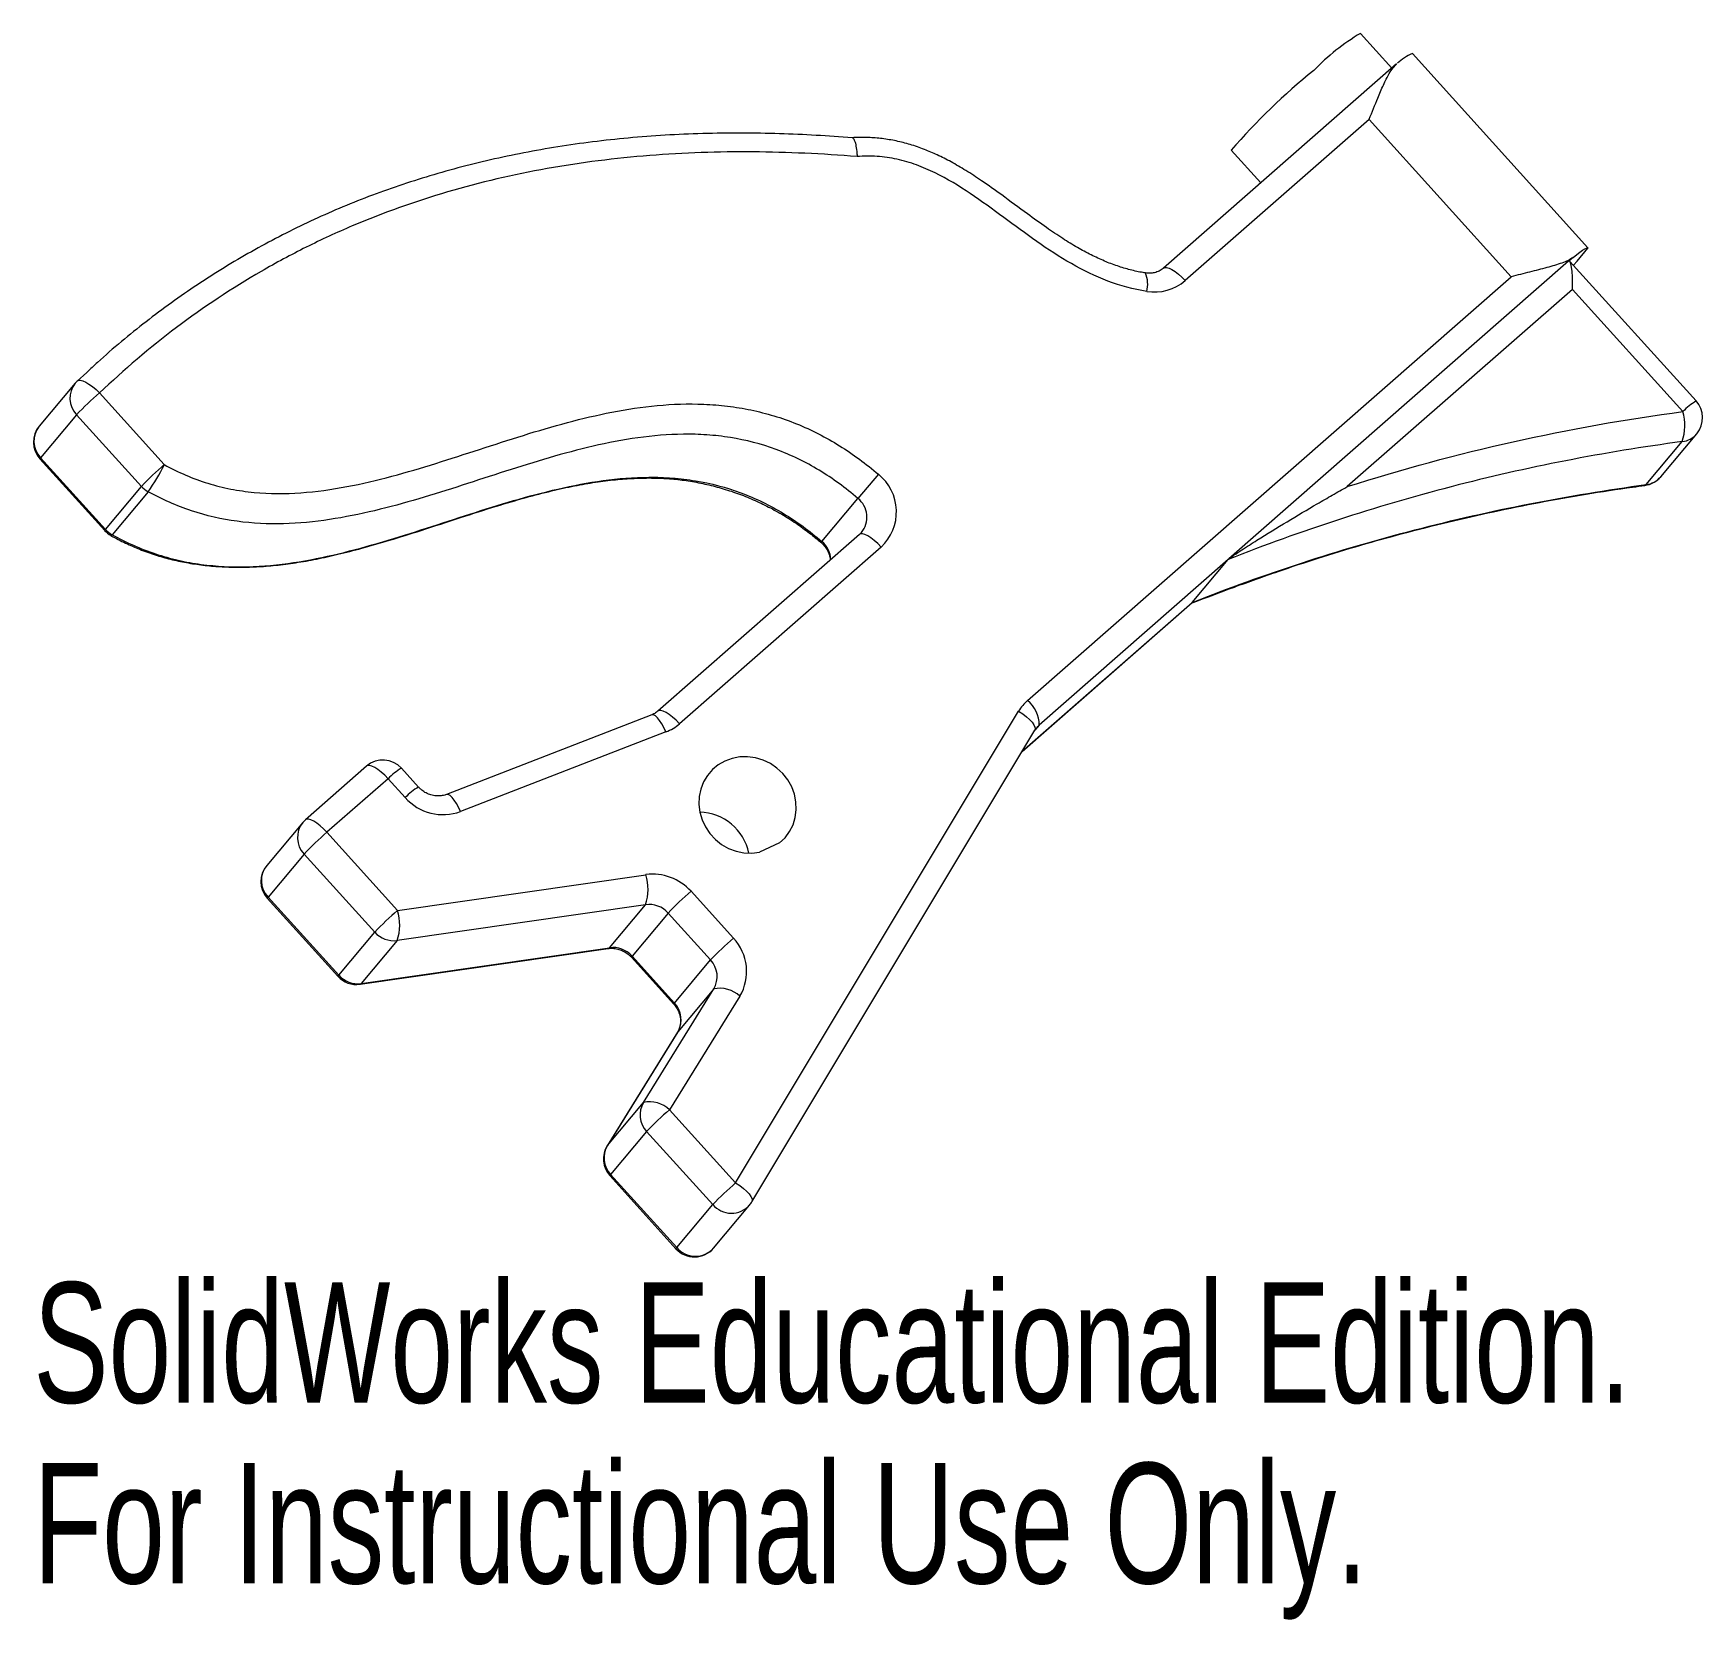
# Model space of a CAD drawing. Header units: millimetres. Extents: x -32.2 to 34.8, y -28.8 to 34.9.
import ezdxf

# ---------------------------------------------------------------- set-up
doc = ezdxf.new("R2010")
doc.units = ezdxf.units.MM
doc.styles.add('SLDTEXTSTYLE0', font='TXT', dxfattribs={"width": 0.7})

msp = doc.modelspace()

# ---------------------------------------------------------------- linework, layer by layer
at = {"color": 7, "linetype": 'Continuous', "lineweight": 15}
for p, q in [((22.341, 33.483), (21.081, 34.876)), ((22.529, 33.647), (13.177, 25.453)), ((30.212, 26.271), (23.163, 34.065)), ((21.426, 31.416), (14.043, 24.948)), ((21.426, 31.416), (27.135, 25.104)), ((15.889, 30.181), (17.076, 28.869)), ((29.774, 25.724), (30.212, 26.246)), ((29.432, 25.725), (15.793, 13.774)), ((29.615, 25.883), (29.443, 25.732)), ((34.556, 20.117), (29.486, 25.722)), ((7.714, 8.087), (27.135, 25.104)), ((29.586, 24.596), (20.55, 16.678)), ((34.021, 19.693), (29.586, 24.596)), ((-30.513, 20.833), (-31.96, 19.106)), ((-30.052, 21.263), (-30.432, 20.91)), ((-29.54, 20.438), (-26.937, 17.56)), ((-30.459, 19.566), (-31.907, 17.839)), ((-27.856, 16.688), (-30.459, 19.566)), ((33.134, 17.076), (34.581, 18.804)), ((32.549, 16.758), (33.996, 18.485)), ((-31.935, 17.793), (-29.332, 14.915)), ((-31.907, 17.839), (-29.304, 14.961)), ((1.727, 17.172), (0.905, 16.206)), ((-29.304, 14.961), (-27.856, 16.688)), ((-27.587, 16.474), (-29.034, 14.747)), ((-0.542, 14.479), (0.905, 16.206)), ((0.971, 14.757), (-7.125, 7.664)), ((1.047, 14.838), (0.971, 14.757)), ((1.836, 14.252), (-6.259, 7.159)), ((15.775, 13.757), (8.178, 7.1)), ((14.328, 12.029), (15.775, 13.757)), ((7.492, 6.038), (14.327, 12.027)), ((7.494, 6.041), (14.328, 12.029)), ((-7.37, 7.516), (-15.614, 4.317)), ((-4.002, -11.276), (7.358, 7.661)), ((-6.802, 6.831), (-15.046, 3.632)), ((-3.351, -12.037), (8.009, 6.9)), ((8.178, 7.1), (8.006, 6.895)), ((-18.819, 5.454), (-21.273, 3.304)), ((-16.734, 4.616), (-17.419, 5.373)), ((-17.954, 4.949), (-20.408, 2.799)), ((-17.269, 4.192), (-17.954, 4.949)), ((-21.381, 3.194), (-22.828, 1.467)), ((-20.408, 2.799), (-17.571, -0.338)), ((-2.237, 2.371), (-3.047, 1.995)), ((-21.327, 1.927), (-22.775, 0.2)), ((-18.491, -1.209), (-21.327, 1.927)), ((-17.571, -0.338), (-7.603, 1.098)), ((-22.803, 0.154), (-19.966, -2.983)), ((-22.775, 0.2), (-19.938, -2.937)), ((-5.794, 0.429), (-4.09, -1.456)), ((-7.618, -0.108), (-17.586, -1.544)), ((-9.066, -1.836), (-7.618, -0.108)), ((-6.714, -0.443), (-8.161, -2.17)), ((-5.01, -2.327), (-6.714, -0.443)), ((-19.938, -2.937), (-18.491, -1.209)), ((-19.082, -3.302), (-9.115, -1.866)), ((-17.586, -1.544), (-19.033, -3.271)), ((-19.033, -3.271), (-9.066, -1.836)), ((-8.19, -2.216), (-6.486, -4.101)), ((-8.161, -2.17), (-6.457, -4.055)), ((-6.457, -4.055), (-5.01, -2.327)), ((-7.705, -8.049), (-4.881, -3.49)), ((-3.833, -3.782), (-6.657, -8.341)), ((-4.881, -3.49), (-6.328, -5.218)), ((-6.337, -5.23), (-9.161, -9.789)), ((-6.328, -5.218), (-9.152, -9.777)), ((-6.337, -5.23), (-6.328, -5.218)), ((-9.152, -9.777), (-7.705, -8.049)), ((-6.657, -8.341), (-4.002, -11.276)), ((-7.576, -9.213), (-9.024, -10.94)), ((-4.922, -12.148), (-7.576, -9.213)), ((-9.161, -9.789), (-9.152, -9.777)), ((-9.052, -10.986), (-6.398, -13.921)), ((-9.024, -10.94), (-6.369, -13.875)), ((-6.369, -13.875), (-4.922, -12.148)), ((-4.889, -13.893), (-3.442, -12.165))]:
    msp.add_line(p, q, dxfattribs=at)
at = {"color": 7, "linetype": 'Continuous', "lineweight": 15, "flags": 128}
for points in [[(29.615, 25.883), (29.761, 25.996), (29.889, 26.09), (29.996, 26.166), (30.083, 26.222), (30.148, 26.258), (30.191, 26.274), (30.213, 26.27), (30.212, 26.246)], [(13.179, 25.454), (13.219, 25.476), (13.296, 25.48), (13.394, 25.454), (13.509, 25.399), (13.636, 25.318), (13.771, 25.212), (13.908, 25.087), (14.043, 24.948)], [(29.586, 24.596), (29.591, 24.858), (29.587, 25.1), (29.575, 25.313), (29.556, 25.489), (29.53, 25.622), (29.498, 25.705), (29.462, 25.737), (29.432, 25.725)], [(29.774, 25.724), (29.629, 25.573), (29.625, 25.569)], [(-30.444, 20.906), (-30.391, 20.941), (-30.312, 20.946), (-30.212, 20.923), (-30.094, 20.871), (-29.962, 20.794), (-29.822, 20.693), (-29.68, 20.573), (-29.54, 20.438)], [(-31.907, 17.839), (-31.933, 17.803), (-31.935, 17.793)], [(32.549, 16.758), (32.505, 16.728), (32.5, 16.727)], [(-29.304, 14.961), (-29.33, 14.925), (-29.332, 14.915)], [(-29.076, 14.712), (-29.066, 14.715), (-29.034, 14.747)], [(1.836, 14.252), (1.702, 14.392), (1.564, 14.517), (1.429, 14.622), (1.302, 14.703), (1.187, 14.758), (1.09, 14.784), (1.013, 14.78), (0.971, 14.757)], [(-0.576, 14.437), (-0.571, 14.444), (-0.542, 14.479)], [(-6.802, 6.831), (-6.883, 7.002), (-6.97, 7.158), (-7.058, 7.292), (-7.144, 7.398), (-7.225, 7.473), (-7.297, 7.514), (-7.359, 7.519), (-7.37, 7.516)], [(-6.259, 7.159), (-6.393, 7.299), (-6.531, 7.423), (-6.666, 7.529), (-6.793, 7.61), (-6.908, 7.665), (-7.005, 7.691), (-7.082, 7.687), (-7.123, 7.665)], [(7.358, 7.661), (7.52, 7.553), (7.667, 7.44), (7.794, 7.326), (7.897, 7.215), (7.971, 7.112), (8.014, 7.021), (8.024, 6.945), (8.009, 6.9)], [(-17.954, 4.949), (-18.088, 5.089), (-18.226, 5.214), (-18.361, 5.319), (-18.488, 5.401), (-18.603, 5.455), (-18.7, 5.481), (-18.777, 5.477), (-18.819, 5.454)], [(-2.237, 2.371), (-2.017, 2.583), (-1.836, 2.829), (-1.699, 3.103), (-1.61, 3.397), (-1.57, 3.705), (-1.581, 4.017), (-1.643, 4.326), (-1.753, 4.625), (-1.91, 4.904), (-2.108, 5.157), (-2.344, 5.377), (-2.61, 5.559), (-2.9, 5.698), (-3.206, 5.79), (-3.521, 5.832), (-3.835, 5.824), (-4.142, 5.767), (-4.432, 5.66), (-4.699, 5.508), (-4.935, 5.314), (-5.135, 5.083), (-5.293, 4.821), (-5.404, 4.535), (-5.467, 4.232), (-5.48, 3.921), (-5.441, 3.609), (-5.353, 3.305), (-5.217, 3.016), (-5.037, 2.75), (-4.818, 2.514), (-4.565, 2.314), (-4.286, 2.155), (-3.986, 2.041), (-3.674, 1.975), (-3.359, 1.96), (-3.047, 1.995)], [(-15.046, 3.632), (-15.128, 3.804), (-15.214, 3.959), (-15.302, 4.093), (-15.388, 4.199), (-15.469, 4.275), (-15.542, 4.315), (-15.603, 4.321), (-15.613, 4.318)], [(-20.408, 2.799), (-20.542, 2.939), (-20.68, 3.063), (-20.815, 3.169), (-20.942, 3.25), (-21.057, 3.305), (-21.154, 3.331), (-21.231, 3.327), (-21.273, 3.304)], [(-22.803, 0.154), (-22.801, 0.164), (-22.775, 0.2)], [(-9.115, -1.866), (-9.11, -1.865), (-9.066, -1.836)], [(-8.19, -2.216), (-8.188, -2.206), (-8.161, -2.17)], [(-19.966, -2.983), (-19.964, -2.973), (-19.938, -2.937)], [(-19.082, -3.302), (-19.077, -3.301), (-19.033, -3.271)], [(-6.486, -4.101), (-6.483, -4.091), (-6.457, -4.055)], [(-9.052, -10.986), (-9.05, -10.976), (-9.024, -10.94)], [(-4.002, -11.276), (-3.84, -11.384), (-3.693, -11.497), (-3.566, -11.611), (-3.463, -11.721), (-3.389, -11.824), (-3.346, -11.916), (-3.336, -11.992), (-3.351, -12.037)], [(-6.398, -13.921), (-6.396, -13.911), (-6.369, -13.875)]]:
    msp.add_lwpolyline(points, dxfattribs=at)
at = {"color": 7, "linetype": 'Continuous', "lineweight": 15}
for centre, radius, start, end in [((25.68, 27.151), 8.99, 120.76643, 136.03711), ((23.966, 32.174), 2.055, 113.01679, 132.97416), ((35.393, 13.343), 25.766, 128.91144, 139.19576), ((11.371, 24.808), 1.167, 345.47995, 22.62286), ((12.81, 26.379), 1.889, 260.58417, 310.74443), ((-29.762, 20.231), 0.963, 141.25677, 223.5899), ((-29.746, 20.191), 1, 133.63994, 140.04594), ((-21.564, 11.1), 12.281, 130.50153, 136.41548), ((36.394, 17.248), 3.407, 122.65333, 134.15021), ((33.814, 19.446), 1, 320.04594, 42.1275), ((32.032, 19.13), 2.068, 341.84091, 15.79986), ((-31.194, 18.464), 1, 140.04594, 222.1275), ((-31.209, 18.503), 0.963, 141.25677, 223.5899), ((33.881, 19.393), 0.915, 277.23391, 319.89719), ((-18.961, 8.222), 12.281, 130.50153, 136.41548), ((-34.918, 21.602), 8.947, 325.03207, 333.14348), ((0.521, 15.665), 1.931, 312.94876, 51.33391), ((32.367, 17.718), 1, 277.62239, 320.04594), ((32.434, 17.666), 0.915, 277.23391, 319.89719), ((-27.074, 17.396), 1.055, 222.12899, 240.91121), ((0.297, 15.45), 0.971, 320.69818, 51.19703), ((-28.591, 15.586), 1, 222.1275, 240.92178), ((-28.521, 15.669), 1.055, 222.12899, 240.91121), ((-1.202, 13.696), 1.024, 2.93402, 49.83551), ((8.897, 6.738), 1.794, 131.22108, 149.04592), ((7, 7.15), 1.179, 357.56634, 52.69607), ((-7.459, 8.531), 1.824, 291.14514, 311.175), ((8.769, 6.425), 0.897, 131.22224, 139.91984), ((-18.16, 4.702), 1, 42.1275, 131.22549), ((-16.247, 3.346), 2.342, 120.0209, 136.78264), ((-15.56, 2.586), 2.345, 120.03699, 136.7715), ((-15.748, 5.538), 2.031, 221.48378, 290.21674), ((-5.504, 1.534), 2.08, 11.79781, 88.29406), ((-20.631, 2.591), 0.962, 141.21919, 223.62747), ((-20.614, 2.552), 1, 131.22549, 140.04594), ((-12.432, -6.539), 12.281, 130.50153, 136.41548), ((-22.062, 0.824), 1, 140.04594, 222.1275), ((-22.078, 0.864), 0.962, 141.21919, 223.62747), ((-9.562, 0.52), 2.043, 342.10428, 16.44169), ((-7.33, -0.943), 2.06, 41.78819, 97.62063), ((2.182, -8.909), 12.281, 130.50153, 136.41548), ((-9.595, -9.676), 12.281, 130.50153, 136.41548), ((-19.53, -0.916), 2.043, 342.10428, 16.44169), ((-7.482, -1.129), 1.03, 41.78819, 97.62063), ((-17.723, -0.523), 1.03, 221.78819, 277.62063), ((-8.929, -2.856), 1.03, 41.78819, 97.62063), ((3.886, -10.794), 12.281, 130.50153, 136.41548), ((-5.509, -2.79), 1.948, 329.38567, 43.23342), ((-5.719, -2.994), 0.974, 329.38567, 43.23342), ((-19.225, -2.312), 1, 222.1275, 278.19647), ((-19.17, -2.251), 1.03, 221.78819, 277.62063), ((-4.634, -4.632), 1.168, 46.69309, 102.21413), ((-7.166, -4.722), 0.974, 329.38567, 43.23342), ((-7.458, -9.191), 1.168, 46.69309, 102.21413), ((-6.867, -8.545), 0.974, 149.38567, 223.23342), ((1.319, -17.679), 12.281, 130.50153, 136.41548), ((-8.311, -10.315), 1, 148.22688, 222.1275), ((-8.314, -10.273), 0.974, 149.38567, 223.23342), ((3.974, -20.614), 12.281, 130.50153, 136.41548), ((-4.209, -11.523), 1, 320.04594, 329.04108), ((-4.174, -11.513), 0.981, 220.34372, 318.30275), ((-5.656, -13.251), 1, 222.1275, 320.04594), ((-5.622, -13.24), 0.981, 220.34372, 318.30275)]:
    msp.add_arc(centre, radius, start, end, dxfattribs=at)
for points, knots in [([(21.426, 31.416), (21.427, 31.42), (21.548, 31.717), (21.74, 32.201), (22, 32.816), (22.203, 33.22), (22.379, 33.498), (22.484, 33.598), (22.532, 33.643)], [0, 0, 0, 0, 0.004251, 0.320154, 0.534677, 0.75429, 0.888767, 1, 1, 1, 1]), ([(0.676, 30.684), (0.193, 30.719), (-0.78, 30.789), (-2.265, 30.855), (-3.782, 30.88), (-5.314, 30.86), (-6.827, 30.794), (-8.3, 30.683), (-9.734, 30.527), (-11.133, 30.329), (-12.501, 30.088), (-13.841, 29.805), (-15.151, 29.481), (-16.429, 29.117), (-17.674, 28.714), (-18.885, 28.273), (-20.061, 27.794), (-21.21, 27.276), (-22.338, 26.718), (-23.448, 26.117), (-24.54, 25.473), (-25.611, 24.789), (-26.658, 24.065), (-27.677, 23.304), (-28.666, 22.507), (-29.457, 21.823), (-29.909, 21.398), (-30.052, 21.263)], [0, 0, 0, 0, 0.043158, 0.086829, 0.13239, 0.178588, 0.223725, 0.267952, 0.311055, 0.35328, 0.395014, 0.436227, 0.476896, 0.517008, 0.556558, 0.595548, 0.634034, 0.672107, 0.710347, 0.748823, 0.787486, 0.826287, 0.865173, 0.904089, 0.942963, 0.981852, 1, 1, 1, 1]), ([(12.448, 25.26), (12.417, 25.264), (12.212, 25.289), (11.835, 25.379), (11.316, 25.532), (10.791, 25.733), (10.255, 25.982), (9.698, 26.284), (9.102, 26.651), (8.432, 27.104), (7.618, 27.694), (6.757, 28.334), (5.935, 28.921), (5.257, 29.364), (4.664, 29.712), (4.11, 29.994), (3.563, 30.23), (3.013, 30.418), (2.446, 30.562), (1.885, 30.657), (1.337, 30.703), (0.932, 30.698), (0.715, 30.689), (0.67, 30.687)], [0, 0, 0, 0, 0.007247, 0.0476412, 0.0885873, 0.1310921, 0.1755064, 0.2225713, 0.27456, 0.3339317, 0.4052247, 0.5018058, 0.576383, 0.6334861, 0.6848658, 0.7318487, 0.774109, 0.8197666, 0.8638398, 0.9071486, 0.9495469, 0.9896271, 1, 1, 1, 1]), ([(0.676, 30.674), (0.681, 30.677), (0.71, 30.691), (0.761, 30.606), (0.819, 30.423), (0.856, 30.181), (0.869, 30.006), (0.872, 29.933), (0.873, 29.928)], [0, 0, 0, 0, 0.054863, 0.312077, 0.569615, 0.827835, 0.987416, 1, 1, 1, 1]), ([(0.873, 29.928), (-0.524, 30.041), (-1.917, 30.108), (-4.693, 30.127), (-6.076, 30.081), (-8.143, 29.918), (-8.83, 29.847), (-10.202, 29.673), (-10.889, 29.569), (-12.927, 29.204), (-15.592, 28.582), (-18.146, 27.673), (-20.018, 26.877), (-20.634, 26.593), (-21.852, 25.986), (-22.455, 25.662), (-24.226, 24.638), (-25.363, 23.884), (-27.527, 22.252), (-28.558, 21.374), (-29.54, 20.438)], [0, 0, 0, 0, 0.125, 0.125, 0.25, 0.25, 0.3125, 0.3125, 0.375, 0.375, 0.5, 0.625, 0.625, 0.6875, 0.6875, 0.75, 0.75, 0.875, 0.875, 1, 1, 1, 1]), ([(12.501, 24.515), (11.422, 24.684), (10.424, 25.09), (8.998, 25.902), (8.538, 26.204), (7.639, 26.833), (7.199, 27.16), (6.316, 27.813), (5.873, 28.137), (4.963, 28.748), (4.492, 29.035), (3.76, 29.394), (3.512, 29.501), (3.002, 29.686), (2.738, 29.764), (2.208, 29.879), (1.941, 29.917), (1.541, 29.943), (1.408, 29.947), (1.14, 29.944), (1.007, 29.937), (0.873, 29.928)], [0, 0, 0, 0, 0.25, 0.25, 0.375, 0.375, 0.5, 0.5, 0.625, 0.625, 0.75, 0.75, 0.8125, 0.8125, 0.875, 0.875, 0.9375, 0.9375, 0.96875, 0.96875, 1, 1, 1, 1]), ([(29.615, 25.883), (29.5, 25.794), (29.34, 25.721), (28.979, 25.589), (28.774, 25.529), (28.338, 25.411), (28.109, 25.353), (27.752, 25.264), (27.632, 25.233), (27.386, 25.17), (27.26, 25.137), (27.135, 25.104)], [0, 0, 0, 0, 0.25, 0.25, 0.5, 0.5, 0.75, 0.75, 0.875, 0.875, 1, 1, 1, 1]), ([(13.177, 25.453), (13.16, 25.439), (13.094, 25.383), (12.96, 25.308), (12.768, 25.252), (12.593, 25.239), (12.486, 25.252), (12.448, 25.256)], [0, 0, 0, 0, 0.093603, 0.358486, 0.617156, 0.866633, 1, 1, 1, 1]), ([(-26.937, 17.56), (-26.373, 17.246), (-25.79, 16.997), (-24.889, 16.719), (-24.584, 16.643), (-23.964, 16.522), (-23.648, 16.476), (-22.706, 16.387), (-22.081, 16.388), (-20.84, 16.475), (-20.219, 16.563), (-18.392, 16.909), (-17.209, 17.247), (-14.862, 17.978), (-13.698, 18.373), (-11.351, 19.101), (-10.171, 19.434), (-7.767, 19.902), (-6.544, 20.04), (-4.963, 19.974), (-4.643, 19.949), (-4.011, 19.872), (-3.698, 19.82), (-2.766, 19.625), (-2.156, 19.441), (-1.257, 19.078), (-0.961, 18.942), (-0.387, 18.648), (-0.107, 18.489), (0.713, 17.979), (1.232, 17.595), (1.727, 17.172)], [0, 0, 0, 0, 0.0625, 0.0625, 0.09375, 0.09375, 0.125, 0.125, 0.1875, 0.1875, 0.25, 0.25, 0.375, 0.375, 0.5, 0.5, 0.625, 0.625, 0.75, 0.75, 0.78125, 0.78125, 0.8125, 0.8125, 0.875, 0.875, 0.90625, 0.90625, 0.9375, 0.9375, 1, 1, 1, 1]), ([(20.55, 16.678), (22.737, 17.375), (24.958, 17.976), (29.454, 18.981), (31.725, 19.385), (34.021, 19.693)], [0, 0, 0, 0, 0.5, 0.5, 1, 1, 1, 1]), ([(0.905, 16.206), (0.413, 16.626), (-0.104, 17.005), (-0.925, 17.501), (-1.206, 17.654), (-1.785, 17.933), (-2.083, 18.06), (-2.981, 18.39), (-3.593, 18.548), (-4.527, 18.697), (-4.843, 18.733), (-5.475, 18.777), (-5.788, 18.785), (-7.34, 18.769), (-8.542, 18.575), (-10.911, 18.027), (-12.077, 17.67), (-14.4, 16.924), (-15.556, 16.535), (-17.897, 15.844), (-19.081, 15.54), (-21.53, 15.173), (-22.767, 15.116), (-24.641, 15.37), (-25.252, 15.51), (-26.145, 15.806), (-26.439, 15.92), (-27.02, 16.176), (-27.307, 16.319), (-27.587, 16.474)], [0, 0, 0, 0, 0.0625, 0.0625, 0.09375, 0.09375, 0.125, 0.125, 0.1875, 0.1875, 0.21875, 0.21875, 0.25, 0.25, 0.375, 0.375, 0.5, 0.5, 0.625, 0.625, 0.75, 0.75, 0.875, 0.875, 0.9375, 0.9375, 0.96875, 0.96875, 1, 1, 1, 1]), ([(33.996, 18.485), (30.857, 18.065), (27.759, 17.461), (21.67, 15.88), (18.685, 14.906), (15.775, 13.757)], [0, 0, 0, 0, 0.5, 0.5, 1, 1, 1, 1]), ([(-29.079, 14.705), (-28.884, 14.604), (-28.506, 14.409), (-27.914, 14.15), (-27.312, 13.934), (-26.686, 13.756), (-26.045, 13.619), (-25.38, 13.519), (-24.69, 13.457), (-23.974, 13.435), (-23.229, 13.454), (-22.455, 13.514), (-21.651, 13.618), (-20.816, 13.766), (-19.929, 13.964), (-18.95, 14.215), (-17.839, 14.537), (-16.523, 14.952), (-15.098, 15.423), (-13.695, 15.871), (-12.476, 16.23), (-11.432, 16.503), (-10.5, 16.709), (-9.646, 16.859), (-8.849, 16.96), (-8.068, 17.018), (-7.34, 17.031), (-6.641, 17), (-5.985, 16.927), (-5.32, 16.808), (-4.661, 16.646), (-4.01, 16.441), (-3.372, 16.193), (-2.751, 15.905), (-2.151, 15.578), (-1.577, 15.214), (-1.05, 14.834), (-0.729, 14.561), (-0.579, 14.434)], [0, 0, 0, 0, 0.02164, 0.041948, 0.063651, 0.08478, 0.106408, 0.128651, 0.151641, 0.175508, 0.200379, 0.226381, 0.253634, 0.282247, 0.312181, 0.34581, 0.385057, 0.430062, 0.486785, 0.538605, 0.580704, 0.616829, 0.648926, 0.67812, 0.705162, 0.730577, 0.757426, 0.778715, 0.80113, 0.823593, 0.846134, 0.868716, 0.89129, 0.913812, 0.936244, 0.958556, 0.980725, 1, 1, 1, 1]), ([(-29.034, 14.747), (-28.475, 14.436), (-27.895, 14.179), (-26.991, 13.879), (-26.685, 13.794), (-26.073, 13.654), (-25.766, 13.599), (-24.842, 13.474), (-24.222, 13.445), (-22.975, 13.477), (-22.36, 13.538), (-20.537, 13.811), (-19.345, 14.116), (-16.995, 14.81), (-15.836, 15.201), (-14.087, 15.761), (-13.503, 15.944), (-12.327, 16.286), (-11.733, 16.445), (-9.937, 16.858), (-8.725, 17.048), (-7.172, 17.056), (-6.858, 17.046), (-6.232, 16.999), (-5.922, 16.963), (-4.997, 16.81), (-4.391, 16.651), (-3.499, 16.32), (-3.203, 16.193), (-2.632, 15.915), (-2.354, 15.763), (-1.542, 15.271), (-1.03, 14.895), (-0.542, 14.479)], [0, 0, 0, 0, 0.0625, 0.0625, 0.09375, 0.09375, 0.125, 0.125, 0.1875, 0.1875, 0.25, 0.25, 0.375, 0.375, 0.5, 0.5, 0.5625, 0.5625, 0.625, 0.625, 0.75, 0.75, 0.78125, 0.78125, 0.8125, 0.8125, 0.875, 0.875, 0.90625, 0.90625, 0.9375, 0.9375, 1, 1, 1, 1]), ([(14.328, 12.029), (15.783, 12.604), (17.257, 13.135), (20.236, 14.106), (21.742, 14.547), (26.308, 15.732), (29.41, 16.338), (32.549, 16.758)], [0, 0, 0, 0, 0.25, 0.25, 0.5, 0.5, 1, 1, 1, 1]), ([(14.364, 12.022), (14.916, 12.233), (16.048, 12.665), (17.719, 13.26), (19.411, 13.825), (21.075, 14.33), (22.813, 14.813), (24.588, 15.262), (26.423, 15.678), (28.271, 16.053), (30.133, 16.38), (31.543, 16.602), (32.335, 16.702), (32.5, 16.723)], [0, 0, 0, 0, 0.09481, 0.194633, 0.284574, 0.380654, 0.473118, 0.572963, 0.672983, 0.773136, 0.873371, 0.973614, 1, 1, 1, 1]), ([(15.775, 13.757), (15.788, 13.772), (15.829, 13.804), (15.917, 13.868), (15.965, 13.902), (16.112, 14.002), (16.213, 14.068), (16.517, 14.267), (16.72, 14.397), (17.327, 14.779), (17.731, 15.027), (18.54, 15.515), (18.944, 15.754), (19.547, 16.106), (19.748, 16.222), (20.049, 16.394), (20.149, 16.451), (20.349, 16.565), (20.448, 16.621), (20.55, 16.678)], [0, 0, 0, 0, 0.03125, 0.03125, 0.0625, 0.0625, 0.125, 0.125, 0.25, 0.25, 0.5, 0.5, 0.75, 0.75, 0.875, 0.875, 0.9375, 0.9375, 1, 1, 1, 1]), ([(-0.576, 14.437), (-0.555, 14.419), (-0.483, 14.354), (-0.376, 14.224), (-0.278, 14.045), (-0.219, 13.874), (-0.211, 13.768), (-0.208, 13.725)], [0, 0, 0, 0, 0.098256, 0.341028, 0.584612, 0.83007, 1, 1, 1, 1]), ([(14.328, 12.029), (14.326, 12.026), (14.321, 12.017), (14.335, 12.019), (14.354, 12.028), (14.361, 12.03)], [0, 0, 0, 0, 0.339906, 0.782461, 1, 1, 1, 1]), ([(-7.125, 7.664), (-7.142, 7.65), (-7.204, 7.598), (-7.288, 7.549), (-7.358, 7.521), (-7.37, 7.516)], [0, 0, 0, 0, 0.239478, 0.866052, 1, 1, 1, 1]), ([(8.009, 6.9), (8.02, 6.919), (8.042, 6.955), (8.072, 6.985), (8.086, 7)], [0, 0, 0, 0, 0.5307111, 1, 1, 1, 1]), ([(-15.614, 4.317), (-15.637, 4.309), (-15.719, 4.28), (-15.875, 4.252), (-16.08, 4.259), (-16.284, 4.308), (-16.475, 4.397), (-16.626, 4.505), (-16.704, 4.585), (-16.734, 4.616)], [0, 0, 0, 0, 0.064909, 0.239924, 0.410536, 0.576608, 0.73967, 0.900989, 1, 1, 1, 1]), ([(-9.115, -1.866), (-9.09, -1.863), (-9, -1.853), (-8.839, -1.86), (-8.636, -1.91), (-8.445, -2), (-8.296, -2.107), (-8.219, -2.186), (-8.19, -2.216)], [0, 0, 0, 0, 0.079096, 0.285365, 0.487836, 0.686692, 0.883452, 1, 1, 1, 1]), ([(-6.486, -4.101), (-6.467, -4.122), (-6.404, -4.195), (-6.316, -4.336), (-6.243, -4.524), (-6.209, -4.717), (-6.215, -4.908), (-6.257, -5.083), (-6.311, -5.182), (-6.337, -5.23)], [0, 0, 0, 0, 0.062122, 0.215939, 0.370669, 0.527338, 0.687216, 0.851681, 1, 1, 1, 1])]:
    msp.add_open_spline(points, degree=3, knots=knots, dxfattribs=at)

# ---------------------------------------------------------------- texts
at = {"color": 7, "linetype": 'Continuous', "char_height": 4.83362, "attachment_point": 1, "style": 'SLDTEXTSTYLE0'}
for s, insert in [('SolidWorks Educational Edition.', (-32.194, -15.27)), ('For Instructional Use Only.', (-32.194, -22.521))]:
    msp.add_mtext(s, dxfattribs=dict(at, insert=insert))

doc.saveas('drawing.dxf')
